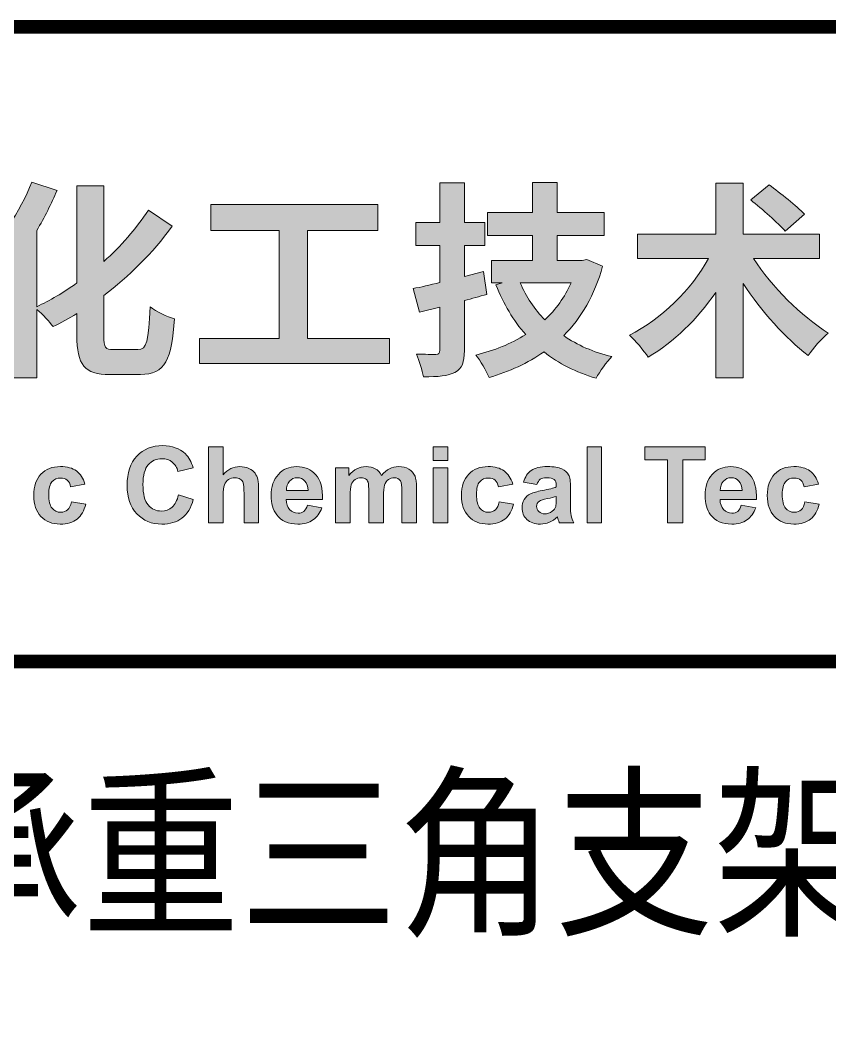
# Model space of a CAD drawing. Extents: x 148 to 221443, y -36682 to 6758.
# Drawn here: x 200258.8 to 200615.9, y -23444.4 to -23002.9 of the extents above; entities that cross this region are included whole.
import ezdxf
from ezdxf.enums import TextEntityAlignment as Align

# ---------------------------------------------------------------- set-up
doc = ezdxf.new("R2010")
doc.units = 0
doc.header["$LTSCALE"] = 10
doc.header["$MEASUREMENT"] = 0
doc.layers.add('图层 1', color=7, linetype='Continuous')
doc.layers.add('图框层', color=7, linetype='Continuous', lineweight=15)
doc.styles.add('tkhz2', font='')
doc.styles.get('tkhz2').set_extended_font_data('SimSun')

# ---------------------------------------------------------------- blocks, each defined once
blk = doc.blocks.new('block 5')
at = {"layer": '图层 1', "true_color": 0x0f208a}
h = blk.add_hatch(color=166, dxfattribs=at)
h.dxf.hatch_style = 2
edge = h.paths.add_edge_path()
edge.add_spline(control_points=[(106.766, -148.283), (106.975, -148.283), (107.009, -148.089), (107.047, -147.289), (107.193, -147.406), (107.45, -147.527), (107.615, -147.566), (107.552, -148.507), (107.402, -148.861), (106.824, -148.861), (106.824, -148.861), (106.116, -148.861), (106.116, -148.861), (105.52, -148.861), (105.35, -148.647), (105.35, -147.949), (105.35, -147.949), (105.35, -147.449), (105.35, -147.449), (105.161, -147.566), (104.981, -147.663), (104.797, -147.75), (104.719, -147.639), (104.559, -147.469), (104.419, -147.352), (104.419, -147.352), (104.419, -148.943), (104.419, -148.943), (104.419, -148.943), (103.808, -148.943), (103.808, -148.943), (103.808, -148.943), (103.808, -146.397), (103.808, -146.397), (103.686, -146.542), (103.565, -146.673), (103.444, -146.794), (103.371, -146.654), (103.182, -146.344), (103.075, -146.208), (103.56, -145.776), (104.036, -145.092), (104.302, -144.394), (104.302, -144.394), (104.889, -144.588), (104.889, -144.588), (104.758, -144.898), (104.598, -145.213), (104.419, -145.519), (104.419, -145.519), (104.419, -147.289), (104.419, -147.289), (104.719, -147.144), (105.039, -146.964), (105.35, -146.736), (105.35, -146.736), (105.35, -144.486), (105.35, -144.486), (105.35, -144.486), (105.975, -144.486), (105.975, -144.486), (105.975, -144.486), (105.975, -146.237), (105.975, -146.237), (106.364, -145.888), (106.722, -145.485), (107.009, -145.044), (107.009, -145.044), (107.561, -145.422), (107.561, -145.422), (107.11, -146.048), (106.548, -146.591), (105.975, -147.027), (105.975, -147.027), (105.975, -147.959), (105.975, -147.959), (105.975, -148.24), (106.005, -148.283), (106.199, -148.283), (106.199, -148.283), (106.766, -148.283), (106.766, -148.283)], knot_values=[0, 0, 0, 0, 1, 1, 1, 2, 2, 2, 3, 3, 3, 4, 4, 4, 5, 5, 5, 6, 6, 6, 7, 7, 7, 8, 8, 8, 9, 9, 9, 10, 10, 10, 11, 11, 11, 12, 12, 12, 13, 13, 13, 14, 14, 14, 15, 15, 15, 16, 16, 16, 17, 17, 17, 18, 18, 18, 19, 19, 19, 20, 20, 20, 21, 21, 21, 22, 22, 22, 23, 23, 23, 24, 24, 24, 25, 25, 25, 26, 26, 26, 27, 27, 27, 27], degree=3, periodic=0)
h = blk.add_hatch(color=166, dxfattribs=at)
h.dxf.hatch_style = 2
edge = h.paths.add_edge_path()
edge.add_spline(control_points=[(114.862, -147.003), (114.692, -147.052), (114.517, -147.1), (114.343, -147.144), (114.343, -147.144), (114.343, -148.303), (114.343, -148.303), (114.343, -148.584), (114.289, -148.72), (114.124, -148.812), (113.964, -148.899), (113.732, -148.914), (113.392, -148.914), (113.368, -148.769), (113.295, -148.541), (113.227, -148.39), (113.416, -148.395), (113.615, -148.395), (113.679, -148.395), (113.751, -148.395), (113.77, -148.371), (113.77, -148.298), (113.77, -148.298), (113.77, -147.299), (113.77, -147.299), (113.77, -147.299), (113.3, -147.415), (113.3, -147.415), (113.3, -147.415), (113.15, -146.867), (113.15, -146.867), (113.329, -146.833), (113.538, -146.785), (113.77, -146.727), (113.77, -146.727), (113.77, -145.868), (113.77, -145.868), (113.77, -145.868), (113.213, -145.868), (113.213, -145.868), (113.213, -145.868), (113.213, -145.335), (113.213, -145.335), (113.213, -145.335), (113.77, -145.335), (113.77, -145.335), (113.77, -145.335), (113.77, -144.413), (113.77, -144.413), (113.77, -144.413), (114.343, -144.413), (114.343, -144.413), (114.343, -144.413), (114.343, -145.335), (114.343, -145.335), (114.343, -145.335), (114.818, -145.335), (114.818, -145.335), (114.818, -145.335), (114.818, -145.868), (114.818, -145.868), (114.818, -145.868), (114.343, -145.868), (114.343, -145.868), (114.343, -145.868), (114.343, -146.586), (114.343, -146.586), (114.343, -146.586), (114.789, -146.474), (114.789, -146.474), (114.789, -146.474), (114.862, -147.003), (114.862, -147.003)], knot_values=[0, 0, 0, 0, 1, 1, 1, 2, 2, 2, 3, 3, 3, 4, 4, 4, 5, 5, 5, 6, 6, 6, 7, 7, 7, 8, 8, 8, 9, 9, 9, 10, 10, 10, 11, 11, 11, 12, 12, 12, 13, 13, 13, 14, 14, 14, 15, 15, 15, 16, 16, 16, 17, 17, 17, 18, 18, 18, 19, 19, 19, 20, 20, 20, 21, 21, 21, 22, 22, 22, 23, 23, 23, 24, 24, 24, 24], degree=3, periodic=0)
edge = h.paths.add_edge_path()
edge.add_spline(control_points=[(117.549, -146.348), (117.364, -147.023), (117.054, -147.551), (116.646, -147.959), (116.962, -148.182), (117.335, -148.342), (117.767, -148.448), (117.646, -148.565), (117.481, -148.798), (117.398, -148.948), (116.928, -148.807), (116.525, -148.609), (116.191, -148.337), (115.812, -148.599), (115.386, -148.793), (114.915, -148.934), (114.852, -148.778), (114.711, -148.536), (114.605, -148.41), (115.031, -148.308), (115.424, -148.153), (115.764, -147.934), (115.478, -147.609), (115.249, -147.226), (115.075, -146.78), (115.075, -146.78), (115.221, -146.736), (115.221, -146.736), (115.221, -146.736), (114.968, -146.736), (114.968, -146.736), (114.968, -146.736), (114.968, -146.217), (114.968, -146.217), (114.968, -146.217), (115.924, -146.217), (115.924, -146.217), (115.924, -146.217), (115.924, -145.635), (115.924, -145.635), (115.924, -145.635), (114.881, -145.635), (114.881, -145.635), (114.881, -145.635), (114.881, -145.102), (114.881, -145.102), (114.881, -145.102), (115.924, -145.102), (115.924, -145.102), (115.924, -145.102), (115.924, -144.408), (115.924, -144.408), (115.924, -144.408), (116.496, -144.408), (116.496, -144.408), (116.496, -144.408), (116.496, -145.102), (116.496, -145.102), (116.496, -145.102), (117.582, -145.102), (117.582, -145.102), (117.582, -145.102), (117.582, -145.635), (117.582, -145.635), (117.582, -145.635), (116.496, -145.635), (116.496, -145.635), (116.496, -145.635), (116.496, -146.217), (116.496, -146.217), (116.496, -146.217), (117.078, -146.217), (117.078, -146.217), (117.078, -146.217), (117.18, -146.193), (117.18, -146.193), (117.18, -146.193), (117.549, -146.348), (117.549, -146.348)], knot_values=[0, 0, 0, 0, 1, 1, 1, 2, 2, 2, 3, 3, 3, 4, 4, 4, 5, 5, 5, 6, 6, 6, 7, 7, 7, 8, 8, 8, 9, 9, 9, 10, 10, 10, 11, 11, 11, 12, 12, 12, 13, 13, 13, 14, 14, 14, 15, 15, 15, 16, 16, 16, 17, 17, 17, 18, 18, 18, 19, 19, 19, 20, 20, 20, 21, 21, 21, 22, 22, 22, 23, 23, 23, 24, 24, 24, 25, 25, 25, 26, 26, 26, 26], degree=3, periodic=0)
edge = h.paths.add_edge_path()
edge.add_spline(control_points=[(115.638, -146.736), (115.773, -147.056), (115.967, -147.347), (116.21, -147.595), (116.462, -147.352), (116.671, -147.066), (116.816, -146.736), (116.816, -146.736), (115.638, -146.736), (115.638, -146.736)], knot_values=[0, 0, 0, 0, 1, 1, 1, 2, 2, 2, 3, 3, 3, 3], degree=3, periodic=0)
h = blk.add_hatch(color=166, dxfattribs=at)
h.dxf.hatch_style = 2
edge = h.paths.add_edge_path()
edge.add_spline(control_points=[(121.051, -146.169), (121.473, -146.828), (122.157, -147.507), (122.787, -147.9), (122.637, -148.022), (122.428, -148.259), (122.322, -148.419), (121.788, -148.022), (121.24, -147.401), (120.808, -146.746), (120.808, -146.746), (120.808, -148.943), (120.808, -148.943), (120.808, -148.943), (120.173, -148.943), (120.173, -148.943), (120.173, -148.943), (120.173, -146.955), (120.173, -146.955), (119.746, -147.58), (119.203, -148.114), (118.606, -148.458), (118.505, -148.308), (118.311, -148.07), (118.17, -147.949), (118.912, -147.58), (119.61, -146.892), (120.008, -146.169), (120.008, -146.169), (118.359, -146.169), (118.359, -146.169), (118.359, -146.169), (118.359, -145.601), (118.359, -145.601), (118.359, -145.601), (120.173, -145.601), (120.173, -145.601), (120.173, -145.601), (120.173, -144.418), (120.173, -144.418), (120.173, -144.418), (120.808, -144.418), (120.808, -144.418), (120.808, -144.418), (120.808, -145.601), (120.808, -145.601), (120.808, -145.601), (122.579, -145.601), (122.579, -145.601), (122.579, -145.601), (122.579, -146.169), (122.579, -146.169), (122.579, -146.169), (121.051, -146.169), (121.051, -146.169)], knot_values=[0, 0, 0, 0, 1, 1, 1, 2, 2, 2, 3, 3, 3, 4, 4, 4, 5, 5, 5, 6, 6, 6, 7, 7, 7, 8, 8, 8, 9, 9, 9, 10, 10, 10, 11, 11, 11, 12, 12, 12, 13, 13, 13, 14, 14, 14, 15, 15, 15, 16, 16, 16, 17, 17, 17, 18, 18, 18, 18], degree=3, periodic=0)
edge = h.paths.add_edge_path()
edge.add_spline(control_points=[(121.788, -145.534), (121.614, -145.34), (121.255, -145.024), (120.988, -144.811), (120.988, -144.811), (121.415, -144.457), (121.415, -144.457), (121.672, -144.656), (122.05, -144.947), (122.234, -145.141), (122.234, -145.141), (121.788, -145.534), (121.788, -145.534)], knot_values=[0, 0, 0, 0, 1, 1, 1, 2, 2, 2, 3, 3, 3, 4, 4, 4, 4], degree=3, periodic=0)
h = blk.add_hatch(color=166, dxfattribs=at)
h.dxf.hatch_style = 2
h.paths.add_polyline_path([(112.606, -148.026), (112.606, -148.609), (108.197, -148.609), (108.197, -148.026), (110.045, -148.026), (110.045, -145.519), (108.459, -145.519), (108.459, -144.918), (112.334, -144.918), (112.334, -145.519), (110.705, -145.519), (110.705, -148.026)])
at = {"layer": '图层 1', "lineweight": 0}
blk.add_lwpolyline([(112.606, -148.026), (112.606, -148.609), (108.197, -148.609), (108.197, -148.026), (110.045, -148.026), (110.045, -145.519), (108.459, -145.519), (108.459, -144.918), (112.334, -144.918), (112.334, -145.519), (110.705, -145.519), (110.705, -148.026), (112.606, -148.026)], dxfattribs=at)
for points, knots in [([(106.766, -148.283), (106.975, -148.283), (107.009, -148.089), (107.047, -147.289), (107.193, -147.406), (107.45, -147.527), (107.615, -147.566), (107.552, -148.507), (107.402, -148.861), (106.824, -148.861), (106.824, -148.861), (106.116, -148.861), (106.116, -148.861), (105.52, -148.861), (105.35, -148.647), (105.35, -147.949), (105.35, -147.949), (105.35, -147.449), (105.35, -147.449), (105.161, -147.566), (104.981, -147.663), (104.797, -147.75), (104.719, -147.639), (104.559, -147.469), (104.419, -147.352), (104.419, -147.352), (104.419, -148.943), (104.419, -148.943), (104.419, -148.943), (103.808, -148.943), (103.808, -148.943), (103.808, -148.943), (103.808, -146.397), (103.808, -146.397), (103.686, -146.542), (103.565, -146.673), (103.444, -146.794), (103.371, -146.654), (103.182, -146.344), (103.075, -146.208), (103.56, -145.776), (104.036, -145.092), (104.302, -144.394), (104.302, -144.394), (104.889, -144.588), (104.889, -144.588), (104.758, -144.898), (104.598, -145.213), (104.419, -145.519), (104.419, -145.519), (104.419, -147.289), (104.419, -147.289), (104.719, -147.144), (105.039, -146.964), (105.35, -146.736), (105.35, -146.736), (105.35, -144.486), (105.35, -144.486), (105.35, -144.486), (105.975, -144.486), (105.975, -144.486), (105.975, -144.486), (105.975, -146.237), (105.975, -146.237), (106.364, -145.888), (106.722, -145.485), (107.009, -145.044), (107.009, -145.044), (107.561, -145.422), (107.561, -145.422), (107.11, -146.048), (106.548, -146.591), (105.975, -147.027), (105.975, -147.027), (105.975, -147.959), (105.975, -147.959), (105.975, -148.24), (106.005, -148.283), (106.199, -148.283), (106.199, -148.283), (106.766, -148.283), (106.766, -148.283)], [0, 0, 0, 0, 1, 1, 1, 2, 2, 2, 3, 3, 3, 4, 4, 4, 5, 5, 5, 6, 6, 6, 7, 7, 7, 8, 8, 8, 9, 9, 9, 10, 10, 10, 11, 11, 11, 12, 12, 12, 13, 13, 13, 14, 14, 14, 15, 15, 15, 16, 16, 16, 17, 17, 17, 18, 18, 18, 19, 19, 19, 20, 20, 20, 21, 21, 21, 22, 22, 22, 23, 23, 23, 24, 24, 24, 25, 25, 25, 26, 26, 26, 27, 27, 27, 27]), ([(114.862, -147.003), (114.692, -147.052), (114.517, -147.1), (114.343, -147.144), (114.343, -147.144), (114.343, -148.303), (114.343, -148.303), (114.343, -148.584), (114.289, -148.72), (114.124, -148.812), (113.964, -148.899), (113.732, -148.914), (113.392, -148.914), (113.368, -148.769), (113.295, -148.541), (113.227, -148.39), (113.416, -148.395), (113.615, -148.395), (113.679, -148.395), (113.751, -148.395), (113.77, -148.371), (113.77, -148.298), (113.77, -148.298), (113.77, -147.299), (113.77, -147.299), (113.77, -147.299), (113.3, -147.415), (113.3, -147.415), (113.3, -147.415), (113.15, -146.867), (113.15, -146.867), (113.329, -146.833), (113.538, -146.785), (113.77, -146.727), (113.77, -146.727), (113.77, -145.868), (113.77, -145.868), (113.77, -145.868), (113.213, -145.868), (113.213, -145.868), (113.213, -145.868), (113.213, -145.335), (113.213, -145.335), (113.213, -145.335), (113.77, -145.335), (113.77, -145.335), (113.77, -145.335), (113.77, -144.413), (113.77, -144.413), (113.77, -144.413), (114.343, -144.413), (114.343, -144.413), (114.343, -144.413), (114.343, -145.335), (114.343, -145.335), (114.343, -145.335), (114.818, -145.335), (114.818, -145.335), (114.818, -145.335), (114.818, -145.868), (114.818, -145.868), (114.818, -145.868), (114.343, -145.868), (114.343, -145.868), (114.343, -145.868), (114.343, -146.586), (114.343, -146.586), (114.343, -146.586), (114.789, -146.474), (114.789, -146.474), (114.789, -146.474), (114.862, -147.003), (114.862, -147.003)], [0, 0, 0, 0, 1, 1, 1, 2, 2, 2, 3, 3, 3, 4, 4, 4, 5, 5, 5, 6, 6, 6, 7, 7, 7, 8, 8, 8, 9, 9, 9, 10, 10, 10, 11, 11, 11, 12, 12, 12, 13, 13, 13, 14, 14, 14, 15, 15, 15, 16, 16, 16, 17, 17, 17, 18, 18, 18, 19, 19, 19, 20, 20, 20, 21, 21, 21, 22, 22, 22, 23, 23, 23, 24, 24, 24, 24]), ([(117.549, -146.348), (117.364, -147.023), (117.054, -147.551), (116.646, -147.959), (116.962, -148.182), (117.335, -148.342), (117.767, -148.448), (117.646, -148.565), (117.481, -148.798), (117.398, -148.948), (116.928, -148.807), (116.525, -148.609), (116.191, -148.337), (115.812, -148.599), (115.386, -148.793), (114.915, -148.934), (114.852, -148.778), (114.711, -148.536), (114.605, -148.41), (115.031, -148.308), (115.424, -148.153), (115.764, -147.934), (115.478, -147.609), (115.249, -147.226), (115.075, -146.78), (115.075, -146.78), (115.221, -146.736), (115.221, -146.736), (115.221, -146.736), (114.968, -146.736), (114.968, -146.736), (114.968, -146.736), (114.968, -146.217), (114.968, -146.217), (114.968, -146.217), (115.924, -146.217), (115.924, -146.217), (115.924, -146.217), (115.924, -145.635), (115.924, -145.635), (115.924, -145.635), (114.881, -145.635), (114.881, -145.635), (114.881, -145.635), (114.881, -145.102), (114.881, -145.102), (114.881, -145.102), (115.924, -145.102), (115.924, -145.102), (115.924, -145.102), (115.924, -144.408), (115.924, -144.408), (115.924, -144.408), (116.496, -144.408), (116.496, -144.408), (116.496, -144.408), (116.496, -145.102), (116.496, -145.102), (116.496, -145.102), (117.582, -145.102), (117.582, -145.102), (117.582, -145.102), (117.582, -145.635), (117.582, -145.635), (117.582, -145.635), (116.496, -145.635), (116.496, -145.635), (116.496, -145.635), (116.496, -146.217), (116.496, -146.217), (116.496, -146.217), (117.078, -146.217), (117.078, -146.217), (117.078, -146.217), (117.18, -146.193), (117.18, -146.193), (117.18, -146.193), (117.549, -146.348), (117.549, -146.348)], [0, 0, 0, 0, 1, 1, 1, 2, 2, 2, 3, 3, 3, 4, 4, 4, 5, 5, 5, 6, 6, 6, 7, 7, 7, 8, 8, 8, 9, 9, 9, 10, 10, 10, 11, 11, 11, 12, 12, 12, 13, 13, 13, 14, 14, 14, 15, 15, 15, 16, 16, 16, 17, 17, 17, 18, 18, 18, 19, 19, 19, 20, 20, 20, 21, 21, 21, 22, 22, 22, 23, 23, 23, 24, 24, 24, 25, 25, 25, 26, 26, 26, 26]), ([(121.051, -146.169), (121.473, -146.828), (122.157, -147.507), (122.787, -147.9), (122.637, -148.022), (122.428, -148.259), (122.322, -148.419), (121.788, -148.022), (121.24, -147.401), (120.808, -146.746), (120.808, -146.746), (120.808, -148.943), (120.808, -148.943), (120.808, -148.943), (120.173, -148.943), (120.173, -148.943), (120.173, -148.943), (120.173, -146.955), (120.173, -146.955), (119.746, -147.58), (119.203, -148.114), (118.606, -148.458), (118.505, -148.308), (118.311, -148.07), (118.17, -147.949), (118.912, -147.58), (119.61, -146.892), (120.008, -146.169), (120.008, -146.169), (118.359, -146.169), (118.359, -146.169), (118.359, -146.169), (118.359, -145.601), (118.359, -145.601), (118.359, -145.601), (120.173, -145.601), (120.173, -145.601), (120.173, -145.601), (120.173, -144.418), (120.173, -144.418), (120.173, -144.418), (120.808, -144.418), (120.808, -144.418), (120.808, -144.418), (120.808, -145.601), (120.808, -145.601), (120.808, -145.601), (122.579, -145.601), (122.579, -145.601), (122.579, -145.601), (122.579, -146.169), (122.579, -146.169), (122.579, -146.169), (121.051, -146.169), (121.051, -146.169)], [0, 0, 0, 0, 1, 1, 1, 2, 2, 2, 3, 3, 3, 4, 4, 4, 5, 5, 5, 6, 6, 6, 7, 7, 7, 8, 8, 8, 9, 9, 9, 10, 10, 10, 11, 11, 11, 12, 12, 12, 13, 13, 13, 14, 14, 14, 15, 15, 15, 16, 16, 16, 17, 17, 17, 18, 18, 18, 18]), ([(121.788, -145.534), (121.614, -145.34), (121.255, -145.024), (120.988, -144.811), (120.988, -144.811), (121.415, -144.457), (121.415, -144.457), (121.672, -144.656), (122.05, -144.947), (122.234, -145.141), (122.234, -145.141), (121.788, -145.534), (121.788, -145.534)], [0, 0, 0, 0, 1, 1, 1, 2, 2, 2, 3, 3, 3, 4, 4, 4, 4]), ([(115.638, -146.736), (115.773, -147.056), (115.967, -147.347), (116.21, -147.595), (116.462, -147.352), (116.671, -147.066), (116.816, -146.736), (116.816, -146.736), (115.638, -146.736), (115.638, -146.736)], [0, 0, 0, 0, 1, 1, 1, 2, 2, 2, 3, 3, 3, 3])]:
    blk.add_open_spline(points, degree=3, knots=knots, dxfattribs=at)
blk = doc.blocks.new('block 6')
at = {"layer": '图层 1', "true_color": 0x0f208a}
h = blk.add_hatch(color=166, dxfattribs=at)
h.dxf.hatch_style = 2
edge = h.paths.add_edge_path()
edge.add_spline(control_points=[(107.707, -151.658), (107.707, -151.658), (108.052, -151.767), (108.052, -151.767), (107.999, -151.96), (107.911, -152.102), (107.788, -152.196), (107.665, -152.289), (107.509, -152.336), (107.32, -152.336), (107.085, -152.336), (106.893, -152.256), (106.742, -152.096), (106.592, -151.936), (106.516, -151.718), (106.516, -151.44), (106.516, -151.147), (106.592, -150.919), (106.744, -150.756), (106.895, -150.594), (107.094, -150.513), (107.341, -150.513), (107.557, -150.513), (107.732, -150.577), (107.867, -150.704), (107.947, -150.779), (108.007, -150.888), (108.047, -151.029), (108.047, -151.029), (107.695, -151.113), (107.695, -151.113), (107.674, -151.021), (107.63, -150.949), (107.564, -150.897), (107.498, -150.844), (107.418, -150.817), (107.323, -150.817), (107.192, -150.817), (107.087, -150.864), (107.005, -150.958), (106.924, -151.052), (106.883, -151.204), (106.883, -151.413), (106.883, -151.637), (106.923, -151.795), (107.003, -151.89), (107.083, -151.985), (107.188, -152.032), (107.316, -152.032), (107.41, -152.032), (107.492, -152.002), (107.56, -151.941), (107.628, -151.881), (107.677, -151.787), (107.707, -151.658)], knot_values=[0, 0, 0, 0, 1, 1, 1, 2, 2, 2, 3, 3, 3, 4, 4, 4, 5, 5, 5, 6, 6, 6, 7, 7, 7, 8, 8, 8, 9, 9, 9, 10, 10, 10, 11, 11, 11, 12, 12, 12, 13, 13, 13, 14, 14, 14, 15, 15, 15, 16, 16, 16, 17, 17, 17, 18, 18, 18, 18], degree=3, periodic=0)
h = blk.add_hatch(color=166, dxfattribs=at)
h.dxf.hatch_style = 2
edge = h.paths.add_edge_path()
edge.add_spline(control_points=[(108.741, -150.543), (108.741, -150.543), (108.741, -151.191), (108.741, -151.191), (108.85, -151.064), (108.98, -151), (109.132, -151), (109.21, -151), (109.28, -151.014), (109.343, -151.043), (109.405, -151.072), (109.452, -151.109), (109.484, -151.154), (109.515, -151.199), (109.537, -151.249), (109.549, -151.303), (109.56, -151.358), (109.566, -151.442), (109.566, -151.557), (109.566, -151.557), (109.566, -152.306), (109.566, -152.306), (109.566, -152.306), (109.228, -152.306), (109.228, -152.306), (109.228, -152.306), (109.228, -151.631), (109.228, -151.631), (109.228, -151.497), (109.222, -151.412), (109.209, -151.376), (109.196, -151.34), (109.173, -151.311), (109.141, -151.29), (109.108, -151.269), (109.068, -151.258), (109.019, -151.258), (108.963, -151.258), (108.913, -151.272), (108.868, -151.299), (108.824, -151.327), (108.792, -151.368), (108.772, -151.423), (108.751, -151.477), (108.741, -151.559), (108.741, -151.666), (108.741, -151.666), (108.741, -152.306), (108.741, -152.306), (108.741, -152.306), (108.403, -152.306), (108.403, -152.306), (108.403, -152.306), (108.403, -150.543), (108.403, -150.543), (108.403, -150.543), (108.741, -150.543), (108.741, -150.543)], knot_values=[0, 0, 0, 0, 1, 1, 1, 2, 2, 2, 3, 3, 3, 4, 4, 4, 5, 5, 5, 6, 6, 6, 7, 7, 7, 8, 8, 8, 9, 9, 9, 10, 10, 10, 11, 11, 11, 12, 12, 12, 13, 13, 13, 14, 14, 14, 15, 15, 15, 16, 16, 16, 17, 17, 17, 18, 18, 18, 19, 19, 19, 19], degree=3, periodic=0)
h = blk.add_hatch(color=166, dxfattribs=at)
h.dxf.hatch_style = 2
h.paths.add_polyline_path([(113.616, -150.856), (113.616, -150.543), (113.954, -150.543), (113.954, -150.856)])
h.paths.add_polyline_path([(113.616, -152.306), (113.616, -151.029), (113.954, -151.029), (113.954, -152.306)])
h = blk.add_hatch(color=166, dxfattribs=at)
h.dxf.hatch_style = 2
h.paths.add_polyline_path([(117.188, -152.306), (117.188, -150.543), (117.526, -150.543), (117.526, -152.306)])
h = blk.add_hatch(color=166, dxfattribs=at)
h.dxf.hatch_style = 2
h.paths.add_polyline_path([(119.055, -152.306), (119.055, -150.841), (118.531, -150.841), (118.531, -150.543), (119.933, -150.543), (119.933, -150.841), (119.41, -150.841), (119.41, -152.306)])
h = blk.add_hatch(color=166, dxfattribs=at)
h.dxf.hatch_style = 2
edge = h.paths.add_edge_path()
edge.add_spline(control_points=[(105.537, -151.406), (105.537, -151.406), (105.204, -151.466), (105.204, -151.466), (105.193, -151.4), (105.168, -151.35), (105.128, -151.316), (105.088, -151.282), (105.037, -151.266), (104.973, -151.266), (104.889, -151.266), (104.822, -151.295), (104.772, -151.353), (104.722, -151.411), (104.697, -151.508), (104.697, -151.644), (104.697, -151.796), (104.722, -151.903), (104.773, -151.966), (104.824, -152.028), (104.892, -152.06), (104.978, -152.06), (105.042, -152.06), (105.095, -152.041), (105.136, -152.005), (105.177, -151.968), (105.205, -151.905), (105.222, -151.816), (105.222, -151.816), (105.554, -151.873), (105.554, -151.873), (105.52, -152.025), (105.454, -152.14), (105.356, -152.218), (105.258, -152.296), (105.127, -152.335), (104.962, -152.335), (104.776, -152.335), (104.627, -152.276), (104.516, -152.158), (104.405, -152.04), (104.349, -151.877), (104.349, -151.669), (104.349, -151.458), (104.405, -151.293), (104.516, -151.176), (104.628, -151.058), (104.778, -151), (104.968, -151), (105.124, -151), (105.248, -151.033), (105.339, -151.101), (105.431, -151.167), (105.497, -151.269), (105.537, -151.406)], knot_values=[0, 0, 0, 0, 1, 1, 1, 2, 2, 2, 3, 3, 3, 4, 4, 4, 5, 5, 5, 6, 6, 6, 7, 7, 7, 8, 8, 8, 9, 9, 9, 10, 10, 10, 11, 11, 11, 12, 12, 12, 13, 13, 13, 14, 14, 14, 15, 15, 15, 16, 16, 16, 17, 17, 17, 18, 18, 18, 18], degree=3, periodic=0)
h = blk.add_hatch(color=166, dxfattribs=at)
h.dxf.hatch_style = 2
edge = h.paths.add_edge_path()
edge.add_spline(control_points=[(110.698, -151.899), (110.698, -151.899), (111.034, -151.956), (111.034, -151.956), (110.991, -152.08), (110.923, -152.173), (110.829, -152.238), (110.736, -152.303), (110.619, -152.335), (110.479, -152.335), (110.257, -152.335), (110.092, -152.262), (109.986, -152.117), (109.901, -152.001), (109.859, -151.854), (109.859, -151.677), (109.859, -151.465), (109.915, -151.3), (110.025, -151.18), (110.136, -151.06), (110.276, -151), (110.445, -151), (110.635, -151), (110.785, -151.063), (110.895, -151.188), (111.005, -151.313), (111.057, -151.506), (111.053, -151.765), (111.053, -151.765), (110.206, -151.765), (110.206, -151.765), (110.208, -151.865), (110.235, -151.943), (110.287, -151.999), (110.34, -152.054), (110.405, -152.082), (110.482, -152.082), (110.535, -152.082), (110.58, -152.068), (110.616, -152.039), (110.652, -152.01), (110.679, -151.964), (110.698, -151.899)], knot_values=[0, 0, 0, 0, 1, 1, 1, 2, 2, 2, 3, 3, 3, 4, 4, 4, 5, 5, 5, 6, 6, 6, 7, 7, 7, 8, 8, 8, 9, 9, 9, 10, 10, 10, 11, 11, 11, 12, 12, 12, 13, 13, 13, 14, 14, 14, 14], degree=3, periodic=0)
edge = h.paths.add_edge_path()
edge.add_spline(control_points=[(110.717, -151.558), (110.714, -151.46), (110.689, -151.386), (110.641, -151.335), (110.593, -151.284), (110.535, -151.258), (110.466, -151.258), (110.392, -151.258), (110.331, -151.285), (110.283, -151.339), (110.235, -151.393), (110.211, -151.466), (110.212, -151.558), (110.212, -151.558), (110.717, -151.558), (110.717, -151.558)], knot_values=[0, 0, 0, 0, 1, 1, 1, 2, 2, 2, 3, 3, 3, 4, 4, 4, 5, 5, 5, 5], degree=3, periodic=0)
h = blk.add_hatch(color=166, dxfattribs=at)
h.dxf.hatch_style = 2
edge = h.paths.add_edge_path()
edge.add_spline(control_points=[(111.352, -151.029), (111.352, -151.029), (111.663, -151.029), (111.663, -151.029), (111.663, -151.029), (111.663, -151.203), (111.663, -151.203), (111.775, -151.067), (111.907, -151), (112.061, -151), (112.143, -151), (112.214, -151.016), (112.274, -151.05), (112.334, -151.084), (112.384, -151.135), (112.422, -151.203), (112.478, -151.135), (112.539, -151.084), (112.604, -151.05), (112.669, -151.016), (112.738, -151), (112.812, -151), (112.905, -151), (112.985, -151.019), (113.05, -151.057), (113.115, -151.095), (113.163, -151.151), (113.196, -151.225), (113.219, -151.279), (113.23, -151.368), (113.23, -151.489), (113.23, -151.489), (113.23, -152.306), (113.23, -152.306), (113.23, -152.306), (112.892, -152.306), (112.892, -152.306), (112.892, -152.306), (112.892, -151.576), (112.892, -151.576), (112.892, -151.449), (112.881, -151.368), (112.858, -151.331), (112.826, -151.282), (112.778, -151.258), (112.713, -151.258), (112.666, -151.258), (112.622, -151.273), (112.58, -151.302), (112.538, -151.331), (112.508, -151.373), (112.49, -151.428), (112.471, -151.484), (112.462, -151.572), (112.462, -151.692), (112.462, -151.692), (112.462, -152.306), (112.462, -152.306), (112.462, -152.306), (112.124, -152.306), (112.124, -152.306), (112.124, -152.306), (112.124, -151.606), (112.124, -151.606), (112.124, -151.482), (112.118, -151.402), (112.106, -151.365), (112.094, -151.329), (112.075, -151.302), (112.05, -151.285), (112.025, -151.267), (111.99, -151.258), (111.947, -151.258), (111.895, -151.258), (111.848, -151.272), (111.806, -151.3), (111.765, -151.329), (111.735, -151.369), (111.717, -151.422), (111.699, -151.475), (111.69, -151.563), (111.69, -151.685), (111.69, -151.685), (111.69, -152.306), (111.69, -152.306), (111.69, -152.306), (111.352, -152.306), (111.352, -152.306), (111.352, -152.306), (111.352, -151.029), (111.352, -151.029)], knot_values=[0, 0, 0, 0, 1, 1, 1, 2, 2, 2, 3, 3, 3, 4, 4, 4, 5, 5, 5, 6, 6, 6, 7, 7, 7, 8, 8, 8, 9, 9, 9, 10, 10, 10, 11, 11, 11, 12, 12, 12, 13, 13, 13, 14, 14, 14, 15, 15, 15, 16, 16, 16, 17, 17, 17, 18, 18, 18, 19, 19, 19, 20, 20, 20, 21, 21, 21, 22, 22, 22, 23, 23, 23, 24, 24, 24, 25, 25, 25, 26, 26, 26, 27, 27, 27, 28, 28, 28, 29, 29, 29, 30, 30, 30, 30], degree=3, periodic=0)
h = blk.add_hatch(color=166, dxfattribs=at)
h.dxf.hatch_style = 2
edge = h.paths.add_edge_path()
edge.add_spline(control_points=[(115.464, -151.406), (115.464, -151.406), (115.131, -151.466), (115.131, -151.466), (115.119, -151.4), (115.094, -151.35), (115.054, -151.316), (115.015, -151.282), (114.963, -151.266), (114.899, -151.266), (114.815, -151.266), (114.748, -151.295), (114.698, -151.353), (114.648, -151.411), (114.623, -151.508), (114.623, -151.644), (114.623, -151.796), (114.649, -151.903), (114.7, -151.966), (114.75, -152.028), (114.819, -152.06), (114.904, -152.06), (114.968, -152.06), (115.021, -152.041), (115.062, -152.005), (115.103, -151.968), (115.132, -151.905), (115.149, -151.816), (115.149, -151.816), (115.48, -151.873), (115.48, -151.873), (115.446, -152.025), (115.38, -152.14), (115.282, -152.218), (115.184, -152.296), (115.053, -152.335), (114.889, -152.335), (114.702, -152.335), (114.553, -152.276), (114.442, -152.158), (114.331, -152.04), (114.275, -151.877), (114.275, -151.669), (114.275, -151.458), (114.331, -151.293), (114.443, -151.176), (114.554, -151.058), (114.705, -151), (114.895, -151), (115.05, -151), (115.174, -151.033), (115.266, -151.101), (115.358, -151.167), (115.424, -151.269), (115.464, -151.406)], knot_values=[0, 0, 0, 0, 1, 1, 1, 2, 2, 2, 3, 3, 3, 4, 4, 4, 5, 5, 5, 6, 6, 6, 7, 7, 7, 8, 8, 8, 9, 9, 9, 10, 10, 10, 11, 11, 11, 12, 12, 12, 13, 13, 13, 14, 14, 14, 15, 15, 15, 16, 16, 16, 17, 17, 17, 18, 18, 18, 18], degree=3, periodic=0)
h = blk.add_hatch(color=166, dxfattribs=at)
h.dxf.hatch_style = 2
edge = h.paths.add_edge_path()
edge.add_spline(control_points=[(116.022, -151.418), (116.022, -151.418), (115.715, -151.363), (115.715, -151.363), (115.749, -151.24), (115.809, -151.148), (115.893, -151.089), (115.977, -151.03), (116.102, -151), (116.268, -151), (116.419, -151), (116.531, -151.018), (116.605, -151.053), (116.678, -151.089), (116.731, -151.134), (116.76, -151.189), (116.791, -151.244), (116.806, -151.345), (116.806, -151.492), (116.806, -151.492), (116.802, -151.886), (116.802, -151.886), (116.802, -151.998), (116.807, -152.081), (116.818, -152.135), (116.829, -152.188), (116.849, -152.245), (116.879, -152.306), (116.879, -152.306), (116.545, -152.306), (116.545, -152.306), (116.536, -152.284), (116.525, -152.25), (116.512, -152.206), (116.507, -152.186), (116.503, -152.173), (116.5, -152.166), (116.443, -152.223), (116.381, -152.265), (116.315, -152.293), (116.249, -152.321), (116.179, -152.335), (116.105, -152.335), (115.973, -152.335), (115.87, -152.299), (115.794, -152.228), (115.718, -152.156), (115.68, -152.066), (115.68, -151.957), (115.68, -151.885), (115.697, -151.821), (115.732, -151.764), (115.766, -151.708), (115.814, -151.664), (115.876, -151.634), (115.939, -151.604), (116.028, -151.578), (116.146, -151.555), (116.304, -151.526), (116.413, -151.498), (116.474, -151.473), (116.474, -151.473), (116.474, -151.439), (116.474, -151.439), (116.474, -151.374), (116.458, -151.328), (116.426, -151.3), (116.394, -151.272), (116.333, -151.258), (116.244, -151.258), (116.184, -151.258), (116.137, -151.27), (116.103, -151.294), (116.07, -151.318), (116.043, -151.359), (116.022, -151.418)], knot_values=[0, 0, 0, 0, 1, 1, 1, 2, 2, 2, 3, 3, 3, 4, 4, 4, 5, 5, 5, 6, 6, 6, 7, 7, 7, 8, 8, 8, 9, 9, 9, 10, 10, 10, 11, 11, 11, 12, 12, 12, 13, 13, 13, 14, 14, 14, 15, 15, 15, 16, 16, 16, 17, 17, 17, 18, 18, 18, 19, 19, 19, 20, 20, 20, 21, 21, 21, 22, 22, 22, 23, 23, 23, 24, 24, 24, 25, 25, 25, 25], degree=3, periodic=0)
edge = h.paths.add_edge_path()
edge.add_spline(control_points=[(116.474, -151.692), (116.43, -151.707), (116.362, -151.724), (116.268, -151.744), (116.174, -151.764), (116.113, -151.784), (116.084, -151.803), (116.04, -151.834), (116.018, -151.874), (116.018, -151.923), (116.018, -151.969), (116.036, -152.011), (116.071, -152.045), (116.106, -152.08), (116.151, -152.097), (116.206, -152.097), (116.266, -152.097), (116.325, -152.077), (116.38, -152.037), (116.421, -152.006), (116.448, -151.969), (116.461, -151.925), (116.469, -151.896), (116.474, -151.841), (116.474, -151.76), (116.474, -151.76), (116.474, -151.692), (116.474, -151.692)], knot_values=[0, 0, 0, 0, 1, 1, 1, 2, 2, 2, 3, 3, 3, 4, 4, 4, 5, 5, 5, 6, 6, 6, 7, 7, 7, 8, 8, 8, 9, 9, 9, 9], degree=3, periodic=0)
h = blk.add_hatch(color=166, dxfattribs=at)
h.dxf.hatch_style = 2
edge = h.paths.add_edge_path()
edge.add_spline(control_points=[(120.766, -151.899), (120.766, -151.899), (121.103, -151.956), (121.103, -151.956), (121.059, -152.08), (120.991, -152.173), (120.898, -152.238), (120.804, -152.303), (120.687, -152.335), (120.547, -152.335), (120.325, -152.335), (120.161, -152.262), (120.054, -152.117), (119.97, -152.001), (119.928, -151.854), (119.928, -151.677), (119.928, -151.465), (119.983, -151.3), (120.094, -151.18), (120.204, -151.06), (120.344, -151), (120.514, -151), (120.703, -151), (120.853, -151.063), (120.963, -151.188), (121.073, -151.313), (121.125, -151.506), (121.121, -151.765), (121.121, -151.765), (120.274, -151.765), (120.274, -151.765), (120.277, -151.865), (120.304, -151.943), (120.356, -151.999), (120.408, -152.054), (120.473, -152.082), (120.551, -152.082), (120.604, -152.082), (120.648, -152.068), (120.684, -152.039), (120.72, -152.01), (120.747, -151.964), (120.766, -151.899)], knot_values=[0, 0, 0, 0, 1, 1, 1, 2, 2, 2, 3, 3, 3, 4, 4, 4, 5, 5, 5, 6, 6, 6, 7, 7, 7, 8, 8, 8, 9, 9, 9, 10, 10, 10, 11, 11, 11, 12, 12, 12, 13, 13, 13, 14, 14, 14, 14], degree=3, periodic=0)
edge = h.paths.add_edge_path()
edge.add_spline(control_points=[(120.785, -151.558), (120.783, -151.46), (120.757, -151.386), (120.709, -151.335), (120.661, -151.284), (120.603, -151.258), (120.534, -151.258), (120.46, -151.258), (120.399, -151.285), (120.351, -151.339), (120.303, -151.393), (120.279, -151.466), (120.28, -151.558), (120.28, -151.558), (120.785, -151.558), (120.785, -151.558)], knot_values=[0, 0, 0, 0, 1, 1, 1, 2, 2, 2, 3, 3, 3, 4, 4, 4, 5, 5, 5, 5], degree=3, periodic=0)
h = blk.add_hatch(color=166, dxfattribs=at)
h.dxf.hatch_style = 2
edge = h.paths.add_edge_path()
edge.add_spline(control_points=[(122.559, -151.406), (122.559, -151.406), (122.226, -151.466), (122.226, -151.466), (122.214, -151.4), (122.189, -151.35), (122.149, -151.316), (122.11, -151.282), (122.058, -151.266), (121.995, -151.266), (121.911, -151.266), (121.843, -151.295), (121.793, -151.353), (121.743, -151.411), (121.718, -151.508), (121.718, -151.644), (121.718, -151.796), (121.743, -151.903), (121.794, -151.966), (121.845, -152.028), (121.914, -152.06), (122, -152.06), (122.064, -152.06), (122.116, -152.041), (122.157, -152.005), (122.198, -151.968), (122.227, -151.905), (122.244, -151.816), (122.244, -151.816), (122.576, -151.873), (122.576, -151.873), (122.541, -152.025), (122.475, -152.14), (122.377, -152.218), (122.28, -152.296), (122.148, -152.335), (121.984, -152.335), (121.797, -152.335), (121.648, -152.276), (121.537, -152.158), (121.426, -152.04), (121.371, -151.877), (121.371, -151.669), (121.371, -151.458), (121.427, -151.293), (121.538, -151.176), (121.649, -151.058), (121.8, -151), (121.99, -151), (122.146, -151), (122.269, -151.033), (122.361, -151.101), (122.453, -151.167), (122.519, -151.269), (122.559, -151.406)], knot_values=[0, 0, 0, 0, 1, 1, 1, 2, 2, 2, 3, 3, 3, 4, 4, 4, 5, 5, 5, 6, 6, 6, 7, 7, 7, 8, 8, 8, 9, 9, 9, 10, 10, 10, 11, 11, 11, 12, 12, 12, 13, 13, 13, 14, 14, 14, 15, 15, 15, 16, 16, 16, 17, 17, 17, 18, 18, 18, 18], degree=3, periodic=0)
at = {"layer": '图层 1', "lineweight": 0}
for points in [[(113.616, -150.856), (113.616, -150.543), (113.954, -150.543), (113.954, -150.856), (113.616, -150.856)], [(117.188, -152.306), (117.188, -150.543), (117.526, -150.543), (117.526, -152.306), (117.188, -152.306)], [(119.055, -152.306), (119.055, -150.841), (118.531, -150.841), (118.531, -150.543), (119.933, -150.543), (119.933, -150.841), (119.41, -150.841), (119.41, -152.306), (119.055, -152.306)], [(113.616, -152.306), (113.616, -151.029), (113.954, -151.029), (113.954, -152.306), (113.616, -152.306)]]:
    blk.add_lwpolyline(points, dxfattribs=at)
for points, knots in [([(107.707, -151.658), (107.707, -151.658), (108.052, -151.767), (108.052, -151.767), (107.999, -151.96), (107.911, -152.102), (107.788, -152.196), (107.665, -152.289), (107.509, -152.336), (107.32, -152.336), (107.085, -152.336), (106.893, -152.256), (106.742, -152.096), (106.592, -151.936), (106.516, -151.718), (106.516, -151.44), (106.516, -151.147), (106.592, -150.919), (106.744, -150.756), (106.895, -150.594), (107.094, -150.513), (107.341, -150.513), (107.557, -150.513), (107.732, -150.577), (107.867, -150.704), (107.947, -150.779), (108.007, -150.888), (108.047, -151.029), (108.047, -151.029), (107.695, -151.113), (107.695, -151.113), (107.674, -151.021), (107.63, -150.949), (107.564, -150.897), (107.498, -150.844), (107.418, -150.817), (107.323, -150.817), (107.192, -150.817), (107.087, -150.864), (107.005, -150.958), (106.924, -151.052), (106.883, -151.204), (106.883, -151.413), (106.883, -151.637), (106.923, -151.795), (107.003, -151.89), (107.083, -151.985), (107.188, -152.032), (107.316, -152.032), (107.41, -152.032), (107.492, -152.002), (107.56, -151.941), (107.628, -151.881), (107.677, -151.787), (107.707, -151.658)], [0, 0, 0, 0, 1, 1, 1, 2, 2, 2, 3, 3, 3, 4, 4, 4, 5, 5, 5, 6, 6, 6, 7, 7, 7, 8, 8, 8, 9, 9, 9, 10, 10, 10, 11, 11, 11, 12, 12, 12, 13, 13, 13, 14, 14, 14, 15, 15, 15, 16, 16, 16, 17, 17, 17, 18, 18, 18, 18]), ([(108.741, -150.543), (108.741, -150.543), (108.741, -151.191), (108.741, -151.191), (108.85, -151.064), (108.98, -151), (109.132, -151), (109.21, -151), (109.28, -151.014), (109.343, -151.043), (109.405, -151.072), (109.452, -151.109), (109.484, -151.154), (109.515, -151.199), (109.537, -151.249), (109.549, -151.303), (109.56, -151.358), (109.566, -151.442), (109.566, -151.557), (109.566, -151.557), (109.566, -152.306), (109.566, -152.306), (109.566, -152.306), (109.228, -152.306), (109.228, -152.306), (109.228, -152.306), (109.228, -151.631), (109.228, -151.631), (109.228, -151.497), (109.222, -151.412), (109.209, -151.376), (109.196, -151.34), (109.173, -151.311), (109.141, -151.29), (109.108, -151.269), (109.068, -151.258), (109.019, -151.258), (108.963, -151.258), (108.913, -151.272), (108.868, -151.299), (108.824, -151.327), (108.792, -151.368), (108.772, -151.423), (108.751, -151.477), (108.741, -151.559), (108.741, -151.666), (108.741, -151.666), (108.741, -152.306), (108.741, -152.306), (108.741, -152.306), (108.403, -152.306), (108.403, -152.306), (108.403, -152.306), (108.403, -150.543), (108.403, -150.543), (108.403, -150.543), (108.741, -150.543), (108.741, -150.543)], [0, 0, 0, 0, 1, 1, 1, 2, 2, 2, 3, 3, 3, 4, 4, 4, 5, 5, 5, 6, 6, 6, 7, 7, 7, 8, 8, 8, 9, 9, 9, 10, 10, 10, 11, 11, 11, 12, 12, 12, 13, 13, 13, 14, 14, 14, 15, 15, 15, 16, 16, 16, 17, 17, 17, 18, 18, 18, 19, 19, 19, 19]), ([(105.537, -151.406), (105.537, -151.406), (105.204, -151.466), (105.204, -151.466), (105.193, -151.4), (105.168, -151.35), (105.128, -151.316), (105.088, -151.282), (105.037, -151.266), (104.973, -151.266), (104.889, -151.266), (104.822, -151.295), (104.772, -151.353), (104.722, -151.411), (104.697, -151.508), (104.697, -151.644), (104.697, -151.796), (104.722, -151.903), (104.773, -151.966), (104.824, -152.028), (104.892, -152.06), (104.978, -152.06), (105.042, -152.06), (105.095, -152.041), (105.136, -152.005), (105.177, -151.968), (105.205, -151.905), (105.222, -151.816), (105.222, -151.816), (105.554, -151.873), (105.554, -151.873), (105.52, -152.025), (105.454, -152.14), (105.356, -152.218), (105.258, -152.296), (105.127, -152.335), (104.962, -152.335), (104.776, -152.335), (104.627, -152.276), (104.516, -152.158), (104.405, -152.04), (104.349, -151.877), (104.349, -151.669), (104.349, -151.458), (104.405, -151.293), (104.516, -151.176), (104.628, -151.058), (104.778, -151), (104.968, -151), (105.124, -151), (105.248, -151.033), (105.339, -151.101), (105.431, -151.167), (105.497, -151.269), (105.537, -151.406)], [0, 0, 0, 0, 1, 1, 1, 2, 2, 2, 3, 3, 3, 4, 4, 4, 5, 5, 5, 6, 6, 6, 7, 7, 7, 8, 8, 8, 9, 9, 9, 10, 10, 10, 11, 11, 11, 12, 12, 12, 13, 13, 13, 14, 14, 14, 15, 15, 15, 16, 16, 16, 17, 17, 17, 18, 18, 18, 18]), ([(110.698, -151.899), (110.698, -151.899), (111.034, -151.956), (111.034, -151.956), (110.991, -152.08), (110.923, -152.173), (110.829, -152.238), (110.736, -152.303), (110.619, -152.335), (110.479, -152.335), (110.257, -152.335), (110.092, -152.262), (109.986, -152.117), (109.901, -152.001), (109.859, -151.854), (109.859, -151.677), (109.859, -151.465), (109.915, -151.3), (110.025, -151.18), (110.136, -151.06), (110.276, -151), (110.445, -151), (110.635, -151), (110.785, -151.063), (110.895, -151.188), (111.005, -151.313), (111.057, -151.506), (111.053, -151.765), (111.053, -151.765), (110.206, -151.765), (110.206, -151.765), (110.208, -151.865), (110.235, -151.943), (110.287, -151.999), (110.34, -152.054), (110.405, -152.082), (110.482, -152.082), (110.535, -152.082), (110.58, -152.068), (110.616, -152.039), (110.652, -152.01), (110.679, -151.964), (110.698, -151.899)], [0, 0, 0, 0, 1, 1, 1, 2, 2, 2, 3, 3, 3, 4, 4, 4, 5, 5, 5, 6, 6, 6, 7, 7, 7, 8, 8, 8, 9, 9, 9, 10, 10, 10, 11, 11, 11, 12, 12, 12, 13, 13, 13, 14, 14, 14, 14]), ([(111.352, -151.029), (111.352, -151.029), (111.663, -151.029), (111.663, -151.029), (111.663, -151.029), (111.663, -151.203), (111.663, -151.203), (111.775, -151.067), (111.907, -151), (112.061, -151), (112.143, -151), (112.214, -151.016), (112.274, -151.05), (112.334, -151.084), (112.384, -151.135), (112.422, -151.203), (112.478, -151.135), (112.539, -151.084), (112.604, -151.05), (112.669, -151.016), (112.738, -151), (112.812, -151), (112.905, -151), (112.985, -151.019), (113.05, -151.057), (113.115, -151.095), (113.163, -151.151), (113.196, -151.225), (113.219, -151.279), (113.23, -151.368), (113.23, -151.489), (113.23, -151.489), (113.23, -152.306), (113.23, -152.306), (113.23, -152.306), (112.892, -152.306), (112.892, -152.306), (112.892, -152.306), (112.892, -151.576), (112.892, -151.576), (112.892, -151.449), (112.881, -151.368), (112.858, -151.331), (112.826, -151.282), (112.778, -151.258), (112.713, -151.258), (112.666, -151.258), (112.622, -151.273), (112.58, -151.302), (112.538, -151.331), (112.508, -151.373), (112.49, -151.428), (112.471, -151.484), (112.462, -151.572), (112.462, -151.692), (112.462, -151.692), (112.462, -152.306), (112.462, -152.306), (112.462, -152.306), (112.124, -152.306), (112.124, -152.306), (112.124, -152.306), (112.124, -151.606), (112.124, -151.606), (112.124, -151.482), (112.118, -151.402), (112.106, -151.365), (112.094, -151.329), (112.075, -151.302), (112.05, -151.285), (112.025, -151.267), (111.99, -151.258), (111.947, -151.258), (111.895, -151.258), (111.848, -151.272), (111.806, -151.3), (111.765, -151.329), (111.735, -151.369), (111.717, -151.422), (111.699, -151.475), (111.69, -151.563), (111.69, -151.685), (111.69, -151.685), (111.69, -152.306), (111.69, -152.306), (111.69, -152.306), (111.352, -152.306), (111.352, -152.306), (111.352, -152.306), (111.352, -151.029), (111.352, -151.029)], [0, 0, 0, 0, 1, 1, 1, 2, 2, 2, 3, 3, 3, 4, 4, 4, 5, 5, 5, 6, 6, 6, 7, 7, 7, 8, 8, 8, 9, 9, 9, 10, 10, 10, 11, 11, 11, 12, 12, 12, 13, 13, 13, 14, 14, 14, 15, 15, 15, 16, 16, 16, 17, 17, 17, 18, 18, 18, 19, 19, 19, 20, 20, 20, 21, 21, 21, 22, 22, 22, 23, 23, 23, 24, 24, 24, 25, 25, 25, 26, 26, 26, 27, 27, 27, 28, 28, 28, 29, 29, 29, 30, 30, 30, 30]), ([(115.464, -151.406), (115.464, -151.406), (115.131, -151.466), (115.131, -151.466), (115.119, -151.4), (115.094, -151.35), (115.054, -151.316), (115.015, -151.282), (114.963, -151.266), (114.899, -151.266), (114.815, -151.266), (114.748, -151.295), (114.698, -151.353), (114.648, -151.411), (114.623, -151.508), (114.623, -151.644), (114.623, -151.796), (114.649, -151.903), (114.7, -151.966), (114.75, -152.028), (114.819, -152.06), (114.904, -152.06), (114.968, -152.06), (115.021, -152.041), (115.062, -152.005), (115.103, -151.968), (115.132, -151.905), (115.149, -151.816), (115.149, -151.816), (115.48, -151.873), (115.48, -151.873), (115.446, -152.025), (115.38, -152.14), (115.282, -152.218), (115.184, -152.296), (115.053, -152.335), (114.889, -152.335), (114.702, -152.335), (114.553, -152.276), (114.442, -152.158), (114.331, -152.04), (114.275, -151.877), (114.275, -151.669), (114.275, -151.458), (114.331, -151.293), (114.443, -151.176), (114.554, -151.058), (114.705, -151), (114.895, -151), (115.05, -151), (115.174, -151.033), (115.266, -151.101), (115.358, -151.167), (115.424, -151.269), (115.464, -151.406)], [0, 0, 0, 0, 1, 1, 1, 2, 2, 2, 3, 3, 3, 4, 4, 4, 5, 5, 5, 6, 6, 6, 7, 7, 7, 8, 8, 8, 9, 9, 9, 10, 10, 10, 11, 11, 11, 12, 12, 12, 13, 13, 13, 14, 14, 14, 15, 15, 15, 16, 16, 16, 17, 17, 17, 18, 18, 18, 18]), ([(116.022, -151.418), (116.022, -151.418), (115.715, -151.363), (115.715, -151.363), (115.749, -151.24), (115.809, -151.148), (115.893, -151.089), (115.977, -151.03), (116.102, -151), (116.268, -151), (116.419, -151), (116.531, -151.018), (116.605, -151.053), (116.678, -151.089), (116.731, -151.134), (116.76, -151.189), (116.791, -151.244), (116.806, -151.345), (116.806, -151.492), (116.806, -151.492), (116.802, -151.886), (116.802, -151.886), (116.802, -151.998), (116.807, -152.081), (116.818, -152.135), (116.829, -152.188), (116.849, -152.245), (116.879, -152.306), (116.879, -152.306), (116.545, -152.306), (116.545, -152.306), (116.536, -152.284), (116.525, -152.25), (116.512, -152.206), (116.507, -152.186), (116.503, -152.173), (116.5, -152.166), (116.443, -152.223), (116.381, -152.265), (116.315, -152.293), (116.249, -152.321), (116.179, -152.335), (116.105, -152.335), (115.973, -152.335), (115.87, -152.299), (115.794, -152.228), (115.718, -152.156), (115.68, -152.066), (115.68, -151.957), (115.68, -151.885), (115.697, -151.821), (115.732, -151.764), (115.766, -151.708), (115.814, -151.664), (115.876, -151.634), (115.939, -151.604), (116.028, -151.578), (116.146, -151.555), (116.304, -151.526), (116.413, -151.498), (116.474, -151.473), (116.474, -151.473), (116.474, -151.439), (116.474, -151.439), (116.474, -151.374), (116.458, -151.328), (116.426, -151.3), (116.394, -151.272), (116.333, -151.258), (116.244, -151.258), (116.184, -151.258), (116.137, -151.27), (116.103, -151.294), (116.07, -151.318), (116.043, -151.359), (116.022, -151.418)], [0, 0, 0, 0, 1, 1, 1, 2, 2, 2, 3, 3, 3, 4, 4, 4, 5, 5, 5, 6, 6, 6, 7, 7, 7, 8, 8, 8, 9, 9, 9, 10, 10, 10, 11, 11, 11, 12, 12, 12, 13, 13, 13, 14, 14, 14, 15, 15, 15, 16, 16, 16, 17, 17, 17, 18, 18, 18, 19, 19, 19, 20, 20, 20, 21, 21, 21, 22, 22, 22, 23, 23, 23, 24, 24, 24, 25, 25, 25, 25]), ([(120.766, -151.899), (120.766, -151.899), (121.103, -151.956), (121.103, -151.956), (121.059, -152.08), (120.991, -152.173), (120.898, -152.238), (120.804, -152.303), (120.687, -152.335), (120.547, -152.335), (120.325, -152.335), (120.161, -152.262), (120.054, -152.117), (119.97, -152.001), (119.928, -151.854), (119.928, -151.677), (119.928, -151.465), (119.983, -151.3), (120.094, -151.18), (120.204, -151.06), (120.344, -151), (120.514, -151), (120.703, -151), (120.853, -151.063), (120.963, -151.188), (121.073, -151.313), (121.125, -151.506), (121.121, -151.765), (121.121, -151.765), (120.274, -151.765), (120.274, -151.765), (120.277, -151.865), (120.304, -151.943), (120.356, -151.999), (120.408, -152.054), (120.473, -152.082), (120.551, -152.082), (120.604, -152.082), (120.648, -152.068), (120.684, -152.039), (120.72, -152.01), (120.747, -151.964), (120.766, -151.899)], [0, 0, 0, 0, 1, 1, 1, 2, 2, 2, 3, 3, 3, 4, 4, 4, 5, 5, 5, 6, 6, 6, 7, 7, 7, 8, 8, 8, 9, 9, 9, 10, 10, 10, 11, 11, 11, 12, 12, 12, 13, 13, 13, 14, 14, 14, 14]), ([(122.559, -151.406), (122.559, -151.406), (122.226, -151.466), (122.226, -151.466), (122.214, -151.4), (122.189, -151.35), (122.149, -151.316), (122.11, -151.282), (122.058, -151.266), (121.995, -151.266), (121.911, -151.266), (121.843, -151.295), (121.793, -151.353), (121.743, -151.411), (121.718, -151.508), (121.718, -151.644), (121.718, -151.796), (121.743, -151.903), (121.794, -151.966), (121.845, -152.028), (121.914, -152.06), (122, -152.06), (122.064, -152.06), (122.116, -152.041), (122.157, -152.005), (122.198, -151.968), (122.227, -151.905), (122.244, -151.816), (122.244, -151.816), (122.576, -151.873), (122.576, -151.873), (122.541, -152.025), (122.475, -152.14), (122.377, -152.218), (122.28, -152.296), (122.148, -152.335), (121.984, -152.335), (121.797, -152.335), (121.648, -152.276), (121.537, -152.158), (121.426, -152.04), (121.371, -151.877), (121.371, -151.669), (121.371, -151.458), (121.427, -151.293), (121.538, -151.176), (121.649, -151.058), (121.8, -151), (121.99, -151), (122.146, -151), (122.269, -151.033), (122.361, -151.101), (122.453, -151.167), (122.519, -151.269), (122.559, -151.406)], [0, 0, 0, 0, 1, 1, 1, 2, 2, 2, 3, 3, 3, 4, 4, 4, 5, 5, 5, 6, 6, 6, 7, 7, 7, 8, 8, 8, 9, 9, 9, 10, 10, 10, 11, 11, 11, 12, 12, 12, 13, 13, 13, 14, 14, 14, 15, 15, 15, 16, 16, 16, 17, 17, 17, 18, 18, 18, 18]), ([(110.717, -151.558), (110.714, -151.46), (110.689, -151.386), (110.641, -151.335), (110.593, -151.284), (110.535, -151.258), (110.466, -151.258), (110.392, -151.258), (110.331, -151.285), (110.283, -151.339), (110.235, -151.393), (110.211, -151.466), (110.212, -151.558), (110.212, -151.558), (110.717, -151.558), (110.717, -151.558)], [0, 0, 0, 0, 1, 1, 1, 2, 2, 2, 3, 3, 3, 4, 4, 4, 5, 5, 5, 5]), ([(120.785, -151.558), (120.783, -151.46), (120.757, -151.386), (120.709, -151.335), (120.661, -151.284), (120.603, -151.258), (120.534, -151.258), (120.46, -151.258), (120.399, -151.285), (120.351, -151.339), (120.303, -151.393), (120.279, -151.466), (120.28, -151.558), (120.28, -151.558), (120.785, -151.558), (120.785, -151.558)], [0, 0, 0, 0, 1, 1, 1, 2, 2, 2, 3, 3, 3, 4, 4, 4, 5, 5, 5, 5]), ([(116.474, -151.692), (116.43, -151.707), (116.362, -151.724), (116.268, -151.744), (116.174, -151.764), (116.113, -151.784), (116.084, -151.803), (116.04, -151.834), (116.018, -151.874), (116.018, -151.923), (116.018, -151.969), (116.036, -152.011), (116.071, -152.045), (116.106, -152.08), (116.151, -152.097), (116.206, -152.097), (116.266, -152.097), (116.325, -152.077), (116.38, -152.037), (116.421, -152.006), (116.448, -151.969), (116.461, -151.925), (116.469, -151.896), (116.474, -151.841), (116.474, -151.76), (116.474, -151.76), (116.474, -151.692), (116.474, -151.692)], [0, 0, 0, 0, 1, 1, 1, 2, 2, 2, 3, 3, 3, 4, 4, 4, 5, 5, 5, 6, 6, 6, 7, 7, 7, 8, 8, 8, 9, 9, 9, 9])]:
    blk.add_open_spline(points, degree=3, knots=knots, dxfattribs=at)
blk = doc.blocks.new('block 4')
at = {"layer": '图层 1'}
for name in ['block 5', 'block 6']:
    blk.add_blockref(name, (0, 0), dxfattribs=at)
blk = doc.blocks.new('block 2')
at = {"layer": '图层 1'}
blk.add_blockref('block 4', (0, 0), dxfattribs=at)

msp = doc.modelspace()

# ---------------------------------------------------------------- linework, layer by layer
at = {"layer": '图框层', "const_width": 6}
msp.add_lwpolyline([(199229.7285, -23685.9228), (202829.7285, -23685.9228), (202829.7285, -23005.9228), (199229.7285, -23005.9228)], close=True, dxfattribs=at)
msp.add_lwpolyline([(199229.7285, -23285.9228), (202829.7285, -23285.9228)], dxfattribs=at)

# ---------------------------------------------------------------- block references
at = {"layer": '图层 1', "xscale": 19, "yscale": 19, "zscale": 19}
msp.add_blockref('block 2', (198282.1883, -20330.8973), dxfattribs=at)

# ---------------------------------------------------------------- texts
at = {"layer": '图框层', "style": 'tkhz2', "width": 0.85}
msp.add_attdef('环形平台及承重三角支架(E型)', text='', height=60, dxfattribs=at).set_placement((200338.1698, -23400.566), align=Align.CENTER)

doc.saveas('drawing.dxf')
